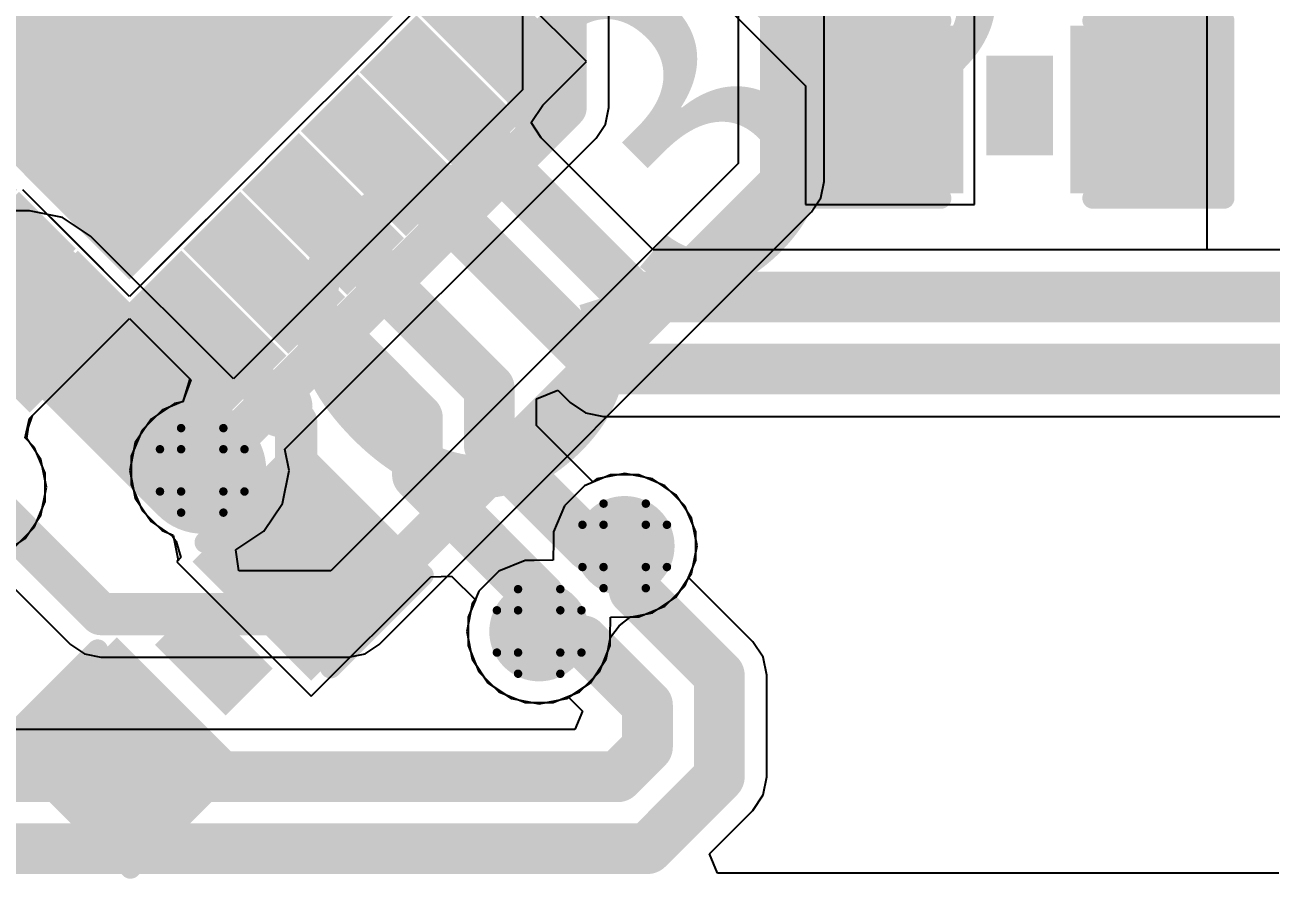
# Model space of a CAD drawing. Header units: inches. Extents: x -1 to 13, y -1.6 to 0.5.
# Drawn here: x 1.553 to 1.848, y -0.1186 to 0.0844 of the extents above; entities that cross this region are included whole.
import ezdxf

# ---------------------------------------------------------------- set-up
doc = ezdxf.new("R2010")
doc.units = ezdxf.units.IN
doc.header["$MEASUREMENT"] = 0
for name, color, linetype in [('Bottom Layer', 5, 'Continuous'), ('Drill Drawing', 1, 'Continuous'), ('Top Glue Points', 56, 'Continuous'), ('Top Layer', 1, 'Continuous'), ('Top Overlay', 2, 'Continuous'), ('Top Paste', 8, 'Continuous'), ('Top Solder', 216, 'Continuous'), ('Via Holes', 16, 'Continuous')]:
    doc.layers.add(name, color=color, linetype=linetype)
doc.styles.add('Arial', font='', dxfattribs={"height": 0.2})
doc.styles.get('Arial').set_extended_font_data('Arial')

# ---------------------------------------------------------------- blocks, each defined once
blk = doc.blocks.new('CAP_0603_53')
at = {"layer": 'Top Layer'}
for points in [[(-0.015, 0.0175), (-0.015, -0.0175), (-0.045, -0.0175), (-0.045, 0.0175)], [(0.045, 0.0175), (0.045, -0.0175), (0.015, -0.0175), (0.015, 0.0175)]]:
    blk.add_hatch(color=1, dxfattribs=at).paths.add_polyline_path(points)
at = {"layer": 'Top Paste'}
for points in [[(-0.015, 0.0175), (-0.015, -0.0175), (-0.045, -0.0175), (-0.045, 0.0175)], [(0.045, 0.0175), (0.045, -0.0175), (0.015, -0.0175), (0.015, 0.0175)]]:
    blk.add_hatch(color=8, dxfattribs=at).paths.add_polyline_path(points)
at = {"layer": 'Top Solder'}
for points in [[(-0.0126378, 0.0198622), (-0.0126378, -0.0198622), (-0.0473622, -0.0198622), (-0.0473622, 0.0198622)], [(0.0473622, 0.0198622), (0.0473622, -0.0198622), (0.0126378, -0.0198622), (0.0126378, 0.0198622)]]:
    blk.add_hatch(color=216, dxfattribs=at).paths.add_polyline_path(points)
at = {"layer": 'Top Overlay', "const_width": 0.005}
for points in [[(-0.049, 0.021), (-0.049, -0.021)], [(-0.049, 0.021), (-0.018, 0.021)], [(0.018, 0.021), (0.049, 0.021)], [(0.049, 0.021), (0.049, -0.021)], [(-0.049, -0.021), (-0.018, -0.021)], [(0.018, -0.021), (0.049, -0.021)]]:
    blk.add_lwpolyline(points, dxfattribs=at)
at = {"layer": 'Top Overlay', "const_width": 0.0025}
for points in [[(-0.05025, 0.021, 1), (-0.04775, 0.021, 1)], [(-0.05025, 0.021, 1), (-0.04775, 0.021, 1)], [(-0.01925, 0.021, 1), (-0.01675, 0.021, 1)], [(0.01675, 0.021, 1), (0.01925, 0.021, 1)], [(0.04775, 0.021, 1), (0.05025, 0.021, 1)], [(0.04775, 0.021, 1), (0.05025, 0.021, 1)], [(-0.05025, -0.021, 1), (-0.04775, -0.021, 1)], [(-0.05025, -0.021, 1), (-0.04775, -0.021, 1)], [(-0.01925, -0.021, 1), (-0.01675, -0.021, 1)], [(0.01675, -0.021, 1), (0.01925, -0.021, 1)], [(0.04775, -0.021, 1), (0.05025, -0.021, 1)], [(0.04775, -0.021, 1), (0.05025, -0.021, 1)]]:
    blk.add_lwpolyline(points, format="xyb", close=True, dxfattribs=at)
blk = doc.blocks.new('CAP_0603_55')
at = {"layer": 'Top Layer'}
for points in [[(-0.015, 0.0175), (-0.015, -0.0175), (-0.045, -0.0175), (-0.045, 0.0175)], [(0.045, 0.0175), (0.045, -0.0175), (0.015, -0.0175), (0.015, 0.0175)]]:
    blk.add_hatch(color=1, dxfattribs=at).paths.add_polyline_path(points)
at = {"layer": 'Top Paste'}
for points in [[(-0.015, 0.0175), (-0.015, -0.0175), (-0.045, -0.0175), (-0.045, 0.0175)], [(0.045, 0.0175), (0.045, -0.0175), (0.015, -0.0175), (0.015, 0.0175)]]:
    blk.add_hatch(color=8, dxfattribs=at).paths.add_polyline_path(points)
at = {"layer": 'Top Solder'}
for points in [[(-0.0126378, 0.0198622), (-0.0126378, -0.0198622), (-0.0473622, -0.0198622), (-0.0473622, 0.0198622)], [(0.0473622, 0.0198622), (0.0473622, -0.0198622), (0.0126378, -0.0198622), (0.0126378, 0.0198622)]]:
    blk.add_hatch(color=216, dxfattribs=at).paths.add_polyline_path(points)
at = {"layer": 'Top Overlay', "const_width": 0.005}
for points in [[(-0.049, 0.021), (-0.049, -0.021)], [(-0.018, 0.021), (-0.049, 0.021)], [(0.049, 0.021), (0.018, 0.021)], [(0.049, 0.021), (0.049, -0.021)], [(-0.018, -0.021), (-0.049, -0.021)], [(0.049, -0.021), (0.018, -0.021)]]:
    blk.add_lwpolyline(points, dxfattribs=at)
at = {"layer": 'Top Overlay', "const_width": 0.0025}
for points in [[(-0.05025, 0.021, 1), (-0.04775, 0.021, 1)], [(-0.05025, 0.021, 1), (-0.04775, 0.021, 1)], [(-0.01925, 0.021, 1), (-0.01675, 0.021, 1)], [(0.01675, 0.021, 1), (0.01925, 0.021, 1)], [(0.04775, 0.021, 1), (0.05025, 0.021, 1)], [(0.04775, 0.021, 1), (0.05025, 0.021, 1)], [(-0.05025, -0.021, 1), (-0.04775, -0.021, 1)], [(-0.05025, -0.021, 1), (-0.04775, -0.021, 1)], [(-0.01925, -0.021, 1), (-0.01675, -0.021, 1)], [(0.01675, -0.021, 1), (0.01925, -0.021, 1)], [(0.04775, -0.021, 1), (0.05025, -0.021, 1)], [(0.04775, -0.021, 1), (0.05025, -0.021, 1)]]:
    blk.add_lwpolyline(points, format="xyb", close=True, dxfattribs=at)
blk = doc.blocks.new('24_QFN__4X4__127')
at = {"layer": 'Top Layer'}
for points in [[(-0.0547244, 0.0610236), (-0.0547244, 0.088189), (-0.0437008, 0.088189), (-0.0437008, 0.0610236)], [(-0.0350394, 0.0610236), (-0.0350394, 0.088189), (-0.0240158, 0.088189), (-0.0240158, 0.0610236)], [(-0.0153543, 0.0610236), (-0.0153543, 0.088189), (-0.0043307, 0.088189), (-0.0043307, 0.0610236)], [(0.0043307, 0.0610236), (0.0043307, 0.088189), (0.0153543, 0.088189), (0.0153543, 0.0610236)], [(0.0240158, 0.0610236), (0.0240158, 0.088189), (0.0350394, 0.088189), (0.0350394, 0.0610236)], [(0.0437008, 0.0610236), (0.0437008, 0.088189), (0.0547244, 0.088189), (0.0547244, 0.0610236)], [(-0.088189, 0.0547245), (-0.0610236, 0.0547245), (-0.0610236, 0.0437009), (-0.088189, 0.0437009)], [(0.0610236, 0.0547244), (0.088189, 0.0547244), (0.088189, 0.0437008), (0.0610236, 0.0437008)], [(-0.0492126, -0.0492126), (-0.0492126, 0.0492126), (0.0492126, 0.0492126), (0.0492126, -0.0492126)], [(-0.088189, 0.0350395), (-0.0610236, 0.0350395), (-0.0610236, 0.0240159), (-0.088189, 0.0240159)], [(0.0610236, 0.0350394), (0.088189, 0.0350394), (0.088189, 0.0240158), (0.0610236, 0.0240158)], [(-0.088189, 0.0153544), (-0.0610236, 0.0153544), (-0.0610236, 0.0043308), (-0.088189, 0.0043308)], [(0.0610236, 0.0153543), (0.088189, 0.0153543), (0.088189, 0.0043307), (0.0610236, 0.0043307)], [(-0.088189, -0.0043306), (-0.0610236, -0.0043306), (-0.0610236, -0.0153542), (-0.088189, -0.0153542)], [(0.0610236, -0.0043307), (0.088189, -0.0043307), (0.088189, -0.0153543), (0.0610236, -0.0153543)], [(-0.088189, -0.0240157), (-0.0610236, -0.0240157), (-0.0610236, -0.0350393), (-0.088189, -0.0350393)], [(0.0610236, -0.0240158), (0.088189, -0.0240158), (0.088189, -0.0350394), (0.0610236, -0.0350394)], [(-0.088189, -0.0437008), (-0.0610236, -0.0437008), (-0.0610236, -0.0547244), (-0.088189, -0.0547244)], [(0.0610236, -0.0437008), (0.088189, -0.0437008), (0.088189, -0.0547244), (0.0610236, -0.0547244)], [(-0.0437008, -0.0610235), (-0.0437008, -0.0881889), (-0.0547244, -0.0881889), (-0.0547244, -0.0610235)], [(-0.0240158, -0.0610235), (-0.0240158, -0.0881889), (-0.0350394, -0.0881889), (-0.0350394, -0.0610235)], [(-0.0043306, -0.0610235), (-0.0043306, -0.0881889), (-0.0153542, -0.0881889), (-0.0153542, -0.0610235)], [(0.0153542, -0.0610235), (0.0153542, -0.0881889), (0.0043306, -0.0881889), (0.0043306, -0.0610235)], [(0.0350394, -0.0610235), (0.0350394, -0.0881889), (0.0240158, -0.0881889), (0.0240158, -0.0610235)], [(0.0547244, -0.0610235), (0.0547244, -0.0881889), (0.0437008, -0.0881889), (0.0437008, -0.0610235)]]:
    blk.add_hatch(color=1, dxfattribs=at).paths.add_polyline_path(points)
at = {"layer": 'Top Paste'}
for points in [[(-0.0547244, 0.0610236), (-0.0547244, 0.088189), (-0.0437008, 0.088189), (-0.0437008, 0.0610236)], [(-0.0350394, 0.0610236), (-0.0350394, 0.088189), (-0.0240158, 0.088189), (-0.0240158, 0.0610236)], [(-0.0153543, 0.0610236), (-0.0153543, 0.088189), (-0.0043307, 0.088189), (-0.0043307, 0.0610236)], [(0.0043307, 0.0610236), (0.0043307, 0.088189), (0.0153543, 0.088189), (0.0153543, 0.0610236)], [(0.0240158, 0.0610236), (0.0240158, 0.088189), (0.0350394, 0.088189), (0.0350394, 0.0610236)], [(0.0437008, 0.0610236), (0.0437008, 0.088189), (0.0547244, 0.088189), (0.0547244, 0.0610236)], [(-0.088189, 0.0547245), (-0.0610236, 0.0547245), (-0.0610236, 0.0437009), (-0.088189, 0.0437009)], [(0.0610236, 0.0547244), (0.088189, 0.0547244), (0.088189, 0.0437008), (0.0610236, 0.0437008)], [(-0.0492126, -0.0492126), (-0.0492126, 0.0492126), (0.0492126, 0.0492126), (0.0492126, -0.0492126)], [(-0.088189, 0.0350395), (-0.0610236, 0.0350395), (-0.0610236, 0.0240159), (-0.088189, 0.0240159)], [(0.0610236, 0.0350394), (0.088189, 0.0350394), (0.088189, 0.0240158), (0.0610236, 0.0240158)], [(-0.088189, 0.0153544), (-0.0610236, 0.0153544), (-0.0610236, 0.0043308), (-0.088189, 0.0043308)], [(0.0610236, 0.0153543), (0.088189, 0.0153543), (0.088189, 0.0043307), (0.0610236, 0.0043307)], [(-0.088189, -0.0043306), (-0.0610236, -0.0043306), (-0.0610236, -0.0153542), (-0.088189, -0.0153542)], [(0.0610236, -0.0043307), (0.088189, -0.0043307), (0.088189, -0.0153543), (0.0610236, -0.0153543)], [(-0.088189, -0.0240157), (-0.0610236, -0.0240157), (-0.0610236, -0.0350393), (-0.088189, -0.0350393)], [(0.0610236, -0.0240158), (0.088189, -0.0240158), (0.088189, -0.0350394), (0.0610236, -0.0350394)], [(-0.088189, -0.0437008), (-0.0610236, -0.0437008), (-0.0610236, -0.0547244), (-0.088189, -0.0547244)], [(0.0610236, -0.0437008), (0.088189, -0.0437008), (0.088189, -0.0547244), (0.0610236, -0.0547244)], [(-0.0437008, -0.0610235), (-0.0437008, -0.0881889), (-0.0547244, -0.0881889), (-0.0547244, -0.0610235)], [(-0.0240158, -0.0610235), (-0.0240158, -0.0881889), (-0.0350394, -0.0881889), (-0.0350394, -0.0610235)], [(-0.0043306, -0.0610235), (-0.0043306, -0.0881889), (-0.0153542, -0.0881889), (-0.0153542, -0.0610235)], [(0.0153542, -0.0610235), (0.0153542, -0.0881889), (0.0043306, -0.0881889), (0.0043306, -0.0610235)], [(0.0350394, -0.0610235), (0.0350394, -0.0881889), (0.0240158, -0.0881889), (0.0240158, -0.0610235)], [(0.0547244, -0.0610235), (0.0547244, -0.0881889), (0.0437008, -0.0881889), (0.0437008, -0.0610235)]]:
    blk.add_hatch(color=8, dxfattribs=at).paths.add_polyline_path(points)
at = {"layer": 'Top Solder'}
for points in [[(-0.0587244, 0.0570236), (-0.0587244, 0.092189), (-0.0397008, 0.092189), (-0.0397008, 0.0570236)], [(-0.0390394, 0.0570236), (-0.0390394, 0.092189), (-0.0200158, 0.092189), (-0.0200158, 0.0570236)], [(-0.0193543, 0.0570236), (-0.0193543, 0.092189), (-0.0003307, 0.092189), (-0.0003307, 0.0570236)], [(0.0003307, 0.0570236), (0.0003307, 0.092189), (0.0193543, 0.092189), (0.0193543, 0.0570236)], [(0.0200158, 0.0570236), (0.0200158, 0.092189), (0.0390394, 0.092189), (0.0390394, 0.0570236)], [(0.0397008, 0.0570236), (0.0397008, 0.092189), (0.0587244, 0.092189), (0.0587244, 0.0570236)], [(-0.092189, 0.0587245), (-0.0570236, 0.0587245), (-0.0570236, 0.0397009), (-0.092189, 0.0397009)], [(0.0570236, 0.0587244), (0.092189, 0.0587244), (0.092189, 0.0397008), (0.0570236, 0.0397008)], [(-0.0532126, -0.0532126), (-0.0532126, 0.0532126), (0.0532126, 0.0532126), (0.0532126, -0.0532126)], [(-0.092189, 0.0390395), (-0.0570236, 0.0390395), (-0.0570236, 0.0200159), (-0.092189, 0.0200159)], [(0.0570236, 0.0390394), (0.092189, 0.0390394), (0.092189, 0.0200158), (0.0570236, 0.0200158)], [(-0.092189, 0.0193544), (-0.0570236, 0.0193544), (-0.0570236, 0.0003308), (-0.092189, 0.0003308)], [(0.0570236, 0.0193543), (0.092189, 0.0193543), (0.092189, 0.0003307), (0.0570236, 0.0003307)], [(-0.092189, -0.0003306), (-0.0570236, -0.0003306), (-0.0570236, -0.0193542), (-0.092189, -0.0193542)], [(0.0570236, -0.0003307), (0.092189, -0.0003307), (0.092189, -0.0193543), (0.0570236, -0.0193543)], [(-0.092189, -0.0200157), (-0.0570236, -0.0200157), (-0.0570236, -0.0390393), (-0.092189, -0.0390393)], [(0.0570236, -0.0200158), (0.092189, -0.0200158), (0.092189, -0.0390394), (0.0570236, -0.0390394)], [(-0.092189, -0.0397008), (-0.0570236, -0.0397008), (-0.0570236, -0.0587244), (-0.092189, -0.0587244)], [(0.0570236, -0.0397008), (0.092189, -0.0397008), (0.092189, -0.0587244), (0.0570236, -0.0587244)], [(-0.0397008, -0.0570235), (-0.0397008, -0.0921889), (-0.0587244, -0.0921889), (-0.0587244, -0.0570235)], [(-0.0200158, -0.0570235), (-0.0200158, -0.0921889), (-0.0390394, -0.0921889), (-0.0390394, -0.0570235)], [(-0.0003306, -0.0570235), (-0.0003306, -0.0921889), (-0.0193542, -0.0921889), (-0.0193542, -0.0570235)], [(0.0193542, -0.0570235), (0.0193542, -0.0921889), (0.0003306, -0.0921889), (0.0003306, -0.0570235)], [(0.0390394, -0.0570235), (0.0390394, -0.0921889), (0.0200158, -0.0921889), (0.0200158, -0.0570235)], [(0.0587244, -0.0570235), (0.0587244, -0.0921889), (0.0397008, -0.0921889), (0.0397008, -0.0570235)]]:
    blk.add_hatch(color=216, dxfattribs=at).paths.add_polyline_path(points)
at = {"layer": 'Top Overlay', "const_width": 0.005}
for points in [[(-0.0798347, 0.081), (-0.0798347, 0.064)], [(-0.0618347, 0.081), (-0.0798347, 0.081)], [(0.0801653, 0.081), (0.0621654, 0.081)], [(0.0801653, 0.081), (0.0801653, 0.064)], [(-0.0798347, -0.0639999), (-0.0798347, -0.0809999)], [(0.0801653, -0.0639999), (0.0801653, -0.0809999)], [(-0.0618347, -0.0809999), (-0.0798347, -0.0809999)], [(0.0801653, -0.0809999), (0.0621653, -0.0809999)]]:
    blk.add_lwpolyline(points, dxfattribs=at)
at = {"layer": 'Top Overlay'}
for points, const_width in [([(-0.0810847, 0.081, 1), (-0.0785847, 0.081, 1)], 0.0025), ([(-0.0810847, 0.081, 1), (-0.0785847, 0.081, 1)], 0.0025), ([(-0.0630847, 0.081, 1), (-0.0605847, 0.081, 1)], 0.0025), ([(0.0609154, 0.081, 1), (0.0634154, 0.081, 1)], 0.0025), ([(0.0789153, 0.081, 1), (0.0814153, 0.081, 1)], 0.0025), ([(0.0789153, 0.081, 1), (0.0814153, 0.081, 1)], 0.0025), ([(-0.0810847, 0.064, 1), (-0.0785847, 0.064, 1)], 0.0025), ([(0.0789153, 0.064, 1), (0.0814153, 0.064, 1)], 0.0025), ([(-0.0977639, 0.049, 1), (-0.1022361, 0.049, 1)], 0.01), ([(-0.1047361, 0.049, 1), (-0.0997361, 0.049, 1)], 0.005), ([(-0.1002639, 0.049, 1), (-0.0952639, 0.049, 1)], 0.005), ([(-0.0810847, -0.0639999, 1), (-0.0785847, -0.0639999, 1)], 0.0025), ([(0.0789153, -0.0639999, 1), (0.0814153, -0.0639999, 1)], 0.0025), ([(-0.0810847, -0.0809999, 1), (-0.0785847, -0.0809999, 1)], 0.0025), ([(-0.0810847, -0.0809999, 1), (-0.0785847, -0.0809999, 1)], 0.0025), ([(-0.0630847, -0.0809999, 1), (-0.0605847, -0.0809999, 1)], 0.0025), ([(0.0609153, -0.0809999, 1), (0.0634153, -0.0809999, 1)], 0.0025), ([(0.0789153, -0.0809999, 1), (0.0814153, -0.0809999, 1)], 0.0025), ([(0.0789153, -0.0809999, 1), (0.0814153, -0.0809999, 1)], 0.0025)]:
    blk.add_lwpolyline(points, format="xyb", close=True, dxfattribs=dict(at, const_width=const_width))

msp = doc.modelspace()

# ---------------------------------------------------------------- hatches: boundary and pattern name
at = {"layer": 'Bottom Layer'}
h = msp.add_hatch(color=5, dxfattribs=at)
edge = h.paths.add_edge_path()
edge.add_arc((1.595, -0.021), 0.011811, 0, 360)
h = msp.add_hatch(color=5, dxfattribs=at)
edge = h.paths.add_edge_path()
edge.add_arc((1.6949851, -0.0388737), 0.011811, 0, 360)
h = msp.add_hatch(color=5, dxfattribs=at)
edge = h.paths.add_edge_path()
edge.add_arc((1.6747463, -0.0591125), 0.011811, 0, 360)
at = {"layer": 'Top Glue Points'}
for points in [[(1.7963412, 0.0771536), (1.7806012, 0.0771536), (1.7806012, 0.0535336), (1.7963412, 0.0535336)], [(1.6005413, -0.0789863), (1.6116712, -0.0678564), (1.5949693, -0.0511545), (1.5838394, -0.0622844)]]:
    msp.add_hatch(color=56, dxfattribs=at).paths.add_polyline_path(points)
at = {"layer": 'Top Layer'}
h = msp.add_hatch(color=1, dxfattribs=at)
edge = h.paths.add_edge_path()
edge.add_arc((1.595, -0.021), 0.011811, 0, 360)
h = msp.add_hatch(color=1, dxfattribs=at)
edge = h.paths.add_edge_path()
edge.add_arc((1.6949851, -0.0388737), 0.011811, 0, 360)
h = msp.add_hatch(color=1, dxfattribs=at)
edge = h.paths.add_edge_path()
edge.add_arc((1.6747463, -0.0591125), 0.011811, 0, 360)
at = {"layer": 'Via Holes'}
h = msp.add_hatch(color=7, dxfattribs=at)
edge = h.paths.add_edge_path()
edge.add_arc((1.595, -0.021), 0.0059055, 0, 360)
h = msp.add_hatch(color=7, dxfattribs=at)
edge = h.paths.add_edge_path()
edge.add_arc((1.6949851, -0.0388737), 0.0059055, 0, 360)
h = msp.add_hatch(color=7, dxfattribs=at)
edge = h.paths.add_edge_path()
edge.add_arc((1.6747463, -0.0591125), 0.0059055, 0, 360)

# ---------------------------------------------------------------- linework, layer by layer
at = {"layer": 'Bottom Layer'}
for p, q in [((1.6708041, 0.1474217), (1.6708041, 0.0690692)), ((1.6911959, 0.0648459), (1.6911959, 0.1474217)), ((1.7218041, 0.1394217), (1.7218041, 0.0515861)), ((1.7421959, 0.0473628), (1.7421959, 0.1394217)), ((1.6708041, 0.0690692), (1.6023637, 0.0006288)), ((1.6904198, 0.0609441), (1.6911959, 0.0648459)), ((1.6882096, 0.0576363), (1.6904198, 0.0609441)), ((1.614555, -0.0160183), (1.6882096, 0.0576363)), ((1.7218041, 0.0515861), (1.6254139, -0.0448041)), ((1.7414198, 0.043461), (1.7421959, 0.0473628)), ((1.7392096, 0.0401532), (1.7414198, 0.043461)), ((1.5541541, 0.0403918), (1.5464467, 0.0403918)), ((1.5619577, 0.0388396), (1.5541541, 0.0403918)), ((1.5685733, 0.0344192), (1.5619577, 0.0388396)), ((1.6368468, -0.0622096), (1.7392096, 0.0401532)), ((1.6023637, 0.0006288), (1.5685733, 0.0344192)), ((1.615546, -0.021), (1.614555, -0.0160183)), ((1.6139937, -0.0288037), (1.615546, -0.021)), ((1.6916412, -0.0220627), (1.6854625, -0.0246221)), ((1.698329, -0.0220627), (1.6916412, -0.0220627)), ((1.7045077, -0.0246221), (1.698329, -0.0220627)), ((1.6854625, -0.0246221), (1.6807335, -0.0293511)), ((1.7092367, -0.0293511), (1.7045077, -0.0246221)), ((1.6095733, -0.0354192), (1.6139937, -0.0288037)), ((1.6807335, -0.0293511), (1.6781741, -0.0355298)), ((1.7117961, -0.0355298), (1.7092367, -0.0293511)), ((1.6029579, -0.0398396), (1.6095733, -0.0354192)), ((1.6781741, -0.0376821), (1.6780916, -0.042219)), ((1.6781741, -0.0355298), (1.6781741, -0.0376821)), ((1.7117961, -0.0422176), (1.7117961, -0.0355298)), ((1.6036288, -0.0448041), (1.6029579, -0.0398396)), ((1.5433918, -0.041811), (1.5637904, -0.0622096)), ((1.6714024, -0.0423015), (1.6652237, -0.0448609)), ((1.6735547, -0.0423015), (1.6714024, -0.0423015)), ((1.6780916, -0.042219), (1.6735547, -0.0423015)), ((1.7100903, -0.0463357), (1.7117961, -0.0422176)), ((1.6254139, -0.0448041), (1.6036288, -0.0448041)), ((1.6652237, -0.0448609), (1.6604947, -0.0495899)), ((1.7253116, -0.0615571), (1.7100903, -0.0463357)), ((1.6604947, -0.0495899), (1.6579353, -0.0557686)), ((1.6579353, -0.0557686), (1.6579353, -0.0624564)), ((1.7253119, -0.0615573), (1.7253116, -0.0615571)), ((1.7277431, -0.0651959), (1.7253119, -0.0615573)), ((1.5637904, -0.0622096), (1.5670982, -0.0644198)), ((1.5670982, -0.0644198), (1.571, -0.0651959)), ((1.6296372, -0.0651959), (1.633539, -0.0644198)), ((1.633539, -0.0644198), (1.6368468, -0.0622096)), ((1.6579353, -0.0624564), (1.6604947, -0.0686351)), ((1.571, -0.0651959), (1.6296372, -0.0651959)), ((1.7285968, -0.0694879), (1.7277431, -0.0651959)), ((1.6604947, -0.0686351), (1.6652237, -0.0733641)), ((1.7285968, -0.0935121), (1.7285968, -0.0694879)), ((1.6652237, -0.0733641), (1.6714024, -0.0759235)), ((1.6714024, -0.0759235), (1.6780902, -0.0759235)), ((1.6780902, -0.0759235), (1.6815267, -0.0745)), ((1.6815267, -0.0745), (1.6849928, -0.077966)), ((1.6849928, -0.077966), (1.683204, -0.0822845)), ((1.683204, -0.0822845), (1.1824223, -0.0822845)), ((1.7277431, -0.0978041), (1.7285968, -0.0935121)), ((1.7253119, -0.1014427), (1.7277431, -0.0978041)), ((1.7150405, -0.1117141), (1.7253116, -0.1014429)), ((1.7253116, -0.1014429), (1.7253119, -0.1014427)), ((1.7169539, -0.1163335), (1.7150405, -0.1117141)), ((1.849771, -0.1163335), (1.7169539, -0.1163335))]:
    msp.add_line(p, q, dxfattribs=at)
for points, const_width in [([(1.681, 0.0648459), (1.681, 0.161)], 0.01), ([(1.732, 0.0473628), (1.732, 0.153)], 0.01), ([(1.5951541, -0.021), (1.681, 0.0648459)], 0.01), ([(1.6296372, -0.055), (1.732, 0.0473628)], 0.01), ([(1.5380001, 0.02), (1.5541541, 0.02)], 0.03), ([(1.5541541, 0.02), (1.5951541, -0.021)], 0.03), ([(1.541, -0.025), (1.571, -0.055)], 0.01), ([(1.6949851, -0.0388737), (1.6972088, -0.0410974)], 0.012), ([(1.6972088, -0.0493154), (1.6972088, -0.0410974)], 0.012), ([(1.6972088, -0.0493154), (1.7173813, -0.0694879)], 0.012), ([(1.571, -0.055), (1.6296372, -0.055)], 0.01), ([(1.6747463, -0.0591125), (1.67697, -0.0613362)], 0.012), ([(1.67697, -0.0613362), (1.685188, -0.0613362)], 0.012), ([(1.685188, -0.0613362), (1.7003813, -0.0765295)], 0.012), ([(1.7173813, -0.0935121), (1.7173813, -0.0694879)], 0.012), ([(1.7003813, -0.0864705), (1.7003813, -0.0765295)], 0.012), ([(1.6933518, -0.0935), (1.7003813, -0.0864705)], 0.012), ([(1.1824218, -0.0935), (1.6933518, -0.0935)], 0.012), ([(1.7003934, -0.1105), (1.7173813, -0.0935121)], 0.012), ([(1.1894634, -0.1105), (1.7003934, -0.1105)], 0.012)]:
    msp.add_lwpolyline(points, dxfattribs=dict(at, const_width=const_width))
for points, const_width in [([(1.6785, 0.0648459, 1), (1.6835, 0.0648459, 1)], 0.005), ([(1.6785, 0.0648459, 1), (1.6835, 0.0648459, 1)], 0.005), ([(1.7295, 0.0473628, 1), (1.7345, 0.0473628, 1)], 0.005), ([(1.7295, 0.0473628, 1), (1.7345, 0.0473628, 1)], 0.005), ([(1.5466541, 0.02, 1), (1.5616541, 0.02, 1)], 0.015), ([(1.5466541, 0.02, 1), (1.5616541, 0.02, 1)], 0.015), ([(1.5876541, -0.021, 1), (1.6026541, -0.021, 1)], 0.015), ([(1.5926541, -0.021, 1), (1.5976541, -0.021, 1)], 0.005), ([(1.6919851, -0.0388737, 1), (1.6979851, -0.0388737, 1)], 0.006), ([(1.6942088, -0.0410974, 1), (1.7002088, -0.0410974, 1)], 0.006), ([(1.6942088, -0.0410974, 1), (1.7002088, -0.0410974, 1)], 0.006), ([(1.6942088, -0.0493154, 1), (1.7002088, -0.0493154, 1)], 0.006), ([(1.6942088, -0.0493154, 1), (1.7002088, -0.0493154, 1)], 0.006), ([(1.5685, -0.055, 1), (1.5735, -0.055, 1)], 0.005), ([(1.5685, -0.055, 1), (1.5735, -0.055, 1)], 0.005), ([(1.6271372, -0.055, 1), (1.6321372, -0.055, 1)], 0.005), ([(1.6271372, -0.055, 1), (1.6321372, -0.055, 1)], 0.005), ([(1.6717463, -0.0591125, 1), (1.6777463, -0.0591125, 1)], 0.006), ([(1.67397, -0.0613362, 1), (1.67997, -0.0613362, 1)], 0.006), ([(1.67397, -0.0613362, 1), (1.67997, -0.0613362, 1)], 0.006), ([(1.682188, -0.0613362, 1), (1.688188, -0.0613362, 1)], 0.006), ([(1.682188, -0.0613362, 1), (1.688188, -0.0613362, 1)], 0.006), ([(1.7143813, -0.0694879, 1), (1.7203813, -0.0694879, 1)], 0.006), ([(1.7143813, -0.0694879, 1), (1.7203813, -0.0694879, 1)], 0.006), ([(1.6973813, -0.0765295, 1), (1.7033813, -0.0765295, 1)], 0.006), ([(1.6973813, -0.0765295, 1), (1.7033813, -0.0765295, 1)], 0.006), ([(1.6973813, -0.0864705, 1), (1.7033813, -0.0864705, 1)], 0.006), ([(1.6973813, -0.0864705, 1), (1.7033813, -0.0864705, 1)], 0.006), ([(1.6903518, -0.0935, 1), (1.6963518, -0.0935, 1)], 0.006), ([(1.6903518, -0.0935, 1), (1.6963518, -0.0935, 1)], 0.006), ([(1.7143813, -0.0935121, 1), (1.7203813, -0.0935121, 1)], 0.006), ([(1.7143813, -0.0935121, 1), (1.7203813, -0.0935121, 1)], 0.006), ([(1.6973934, -0.1105, 1), (1.7033934, -0.1105, 1)], 0.006), ([(1.6973934, -0.1105, 1), (1.7033934, -0.1105, 1)], 0.006)]:
    msp.add_lwpolyline(points, format="xyb", close=True, dxfattribs=dict(at, const_width=const_width))
at = {"layer": 'Drill Drawing', "const_width": 0.002}
for points in [[(1.59, -0.016), (1.59, -0.011)], [(1.59, -0.011), (1.6, -0.011)], [(1.6, -0.016), (1.6, -0.011)], [(1.585, -0.026), (1.585, -0.016)], [(1.585, -0.016), (1.59, -0.016)], [(1.6, -0.016), (1.605, -0.016)], [(1.605, -0.026), (1.605, -0.016)], [(1.585, -0.026), (1.59, -0.026)], [(1.59, -0.031), (1.59, -0.026)], [(1.6, -0.026), (1.605, -0.026)], [(1.6, -0.031), (1.6, -0.026)], [(1.6899851, -0.0338737), (1.6899851, -0.0288737)], [(1.6899851, -0.0288737), (1.6999851, -0.0288737)], [(1.6999851, -0.0338737), (1.6999851, -0.0288737)], [(1.59, -0.031), (1.6, -0.031)], [(1.6849851, -0.0438737), (1.6849851, -0.0338737)], [(1.6849851, -0.0338737), (1.6899851, -0.0338737)], [(1.6999851, -0.0338737), (1.7049851, -0.0338737)], [(1.7049851, -0.0438737), (1.7049851, -0.0338737)], [(1.6849851, -0.0438737), (1.6899851, -0.0438737)], [(1.6899851, -0.0488737), (1.6899851, -0.0438737)], [(1.6999851, -0.0438737), (1.7049851, -0.0438737)], [(1.6999851, -0.0488737), (1.6999851, -0.0438737)], [(1.6697463, -0.0541125), (1.6697463, -0.0491125)], [(1.6697463, -0.0491125), (1.6797463, -0.0491125)], [(1.6797463, -0.0541125), (1.6797463, -0.0491125)], [(1.6899851, -0.0488737), (1.6999851, -0.0488737)], [(1.6647463, -0.0641125), (1.6647463, -0.0541125)], [(1.6647463, -0.0541125), (1.6697463, -0.0541125)], [(1.6797463, -0.0541125), (1.6847463, -0.0541125)], [(1.6847463, -0.0641125), (1.6847463, -0.0541125)], [(1.6647463, -0.0641125), (1.6697463, -0.0641125)], [(1.6697463, -0.0691125), (1.6697463, -0.0641125)], [(1.6797463, -0.0641125), (1.6847463, -0.0641125)], [(1.6797463, -0.0691125), (1.6797463, -0.0641125)], [(1.6697463, -0.0691125), (1.6797463, -0.0691125)]]:
    msp.add_lwpolyline(points, dxfattribs=at)
at = {"layer": 'Drill Drawing', "const_width": 0.001}
for points in [[(1.5895, -0.011, 1), (1.5905, -0.011, 1)], [(1.5895, -0.011, 1), (1.5905, -0.011, 1)], [(1.5995, -0.011, 1), (1.6005, -0.011, 1)], [(1.5995, -0.011, 1), (1.6005, -0.011, 1)], [(1.5845, -0.016, 1), (1.5855, -0.016, 1)], [(1.5845, -0.016, 1), (1.5855, -0.016, 1)], [(1.5895, -0.016, 1), (1.5905, -0.016, 1)], [(1.5895, -0.016, 1), (1.5905, -0.016, 1)], [(1.5995, -0.016, 1), (1.6005, -0.016, 1)], [(1.5995, -0.016, 1), (1.6005, -0.016, 1)], [(1.6045, -0.016, 1), (1.6055, -0.016, 1)], [(1.6045, -0.016, 1), (1.6055, -0.016, 1)], [(1.5845, -0.026, 1), (1.5855, -0.026, 1)], [(1.5845, -0.026, 1), (1.5855, -0.026, 1)], [(1.5895, -0.026, 1), (1.5905, -0.026, 1)], [(1.5895, -0.026, 1), (1.5905, -0.026, 1)], [(1.5995, -0.026, 1), (1.6005, -0.026, 1)], [(1.5995, -0.026, 1), (1.6005, -0.026, 1)], [(1.6045, -0.026, 1), (1.6055, -0.026, 1)], [(1.6045, -0.026, 1), (1.6055, -0.026, 1)], [(1.6894851, -0.0288737, 1), (1.6904851, -0.0288737, 1)], [(1.6894851, -0.0288737, 1), (1.6904851, -0.0288737, 1)], [(1.6994851, -0.0288737, 1), (1.7004851, -0.0288737, 1)], [(1.6994851, -0.0288737, 1), (1.7004851, -0.0288737, 1)], [(1.5895, -0.031, 1), (1.5905, -0.031, 1)], [(1.5895, -0.031, 1), (1.5905, -0.031, 1)], [(1.5995, -0.031, 1), (1.6005, -0.031, 1)], [(1.5995, -0.031, 1), (1.6005, -0.031, 1)], [(1.6844851, -0.0338737, 1), (1.6854851, -0.0338737, 1)], [(1.6844851, -0.0338737, 1), (1.6854851, -0.0338737, 1)], [(1.6894851, -0.0338737, 1), (1.6904851, -0.0338737, 1)], [(1.6894851, -0.0338737, 1), (1.6904851, -0.0338737, 1)], [(1.6994851, -0.0338737, 1), (1.7004851, -0.0338737, 1)], [(1.6994851, -0.0338737, 1), (1.7004851, -0.0338737, 1)], [(1.7044851, -0.0338737, 1), (1.7054851, -0.0338737, 1)], [(1.7044851, -0.0338737, 1), (1.7054851, -0.0338737, 1)], [(1.6844851, -0.0438737, 1), (1.6854851, -0.0438737, 1)], [(1.6844851, -0.0438737, 1), (1.6854851, -0.0438737, 1)], [(1.6894851, -0.0438737, 1), (1.6904851, -0.0438737, 1)], [(1.6894851, -0.0438737, 1), (1.6904851, -0.0438737, 1)], [(1.6994851, -0.0438737, 1), (1.7004851, -0.0438737, 1)], [(1.6994851, -0.0438737, 1), (1.7004851, -0.0438737, 1)], [(1.7044851, -0.0438737, 1), (1.7054851, -0.0438737, 1)], [(1.7044851, -0.0438737, 1), (1.7054851, -0.0438737, 1)], [(1.6692463, -0.0491125, 1), (1.6702463, -0.0491125, 1)], [(1.6692463, -0.0491125, 1), (1.6702463, -0.0491125, 1)], [(1.6792463, -0.0491125, 1), (1.6802463, -0.0491125, 1)], [(1.6792463, -0.0491125, 1), (1.6802463, -0.0491125, 1)], [(1.6894851, -0.0488737, 1), (1.6904851, -0.0488737, 1)], [(1.6894851, -0.0488737, 1), (1.6904851, -0.0488737, 1)], [(1.6994851, -0.0488737, 1), (1.7004851, -0.0488737, 1)], [(1.6994851, -0.0488737, 1), (1.7004851, -0.0488737, 1)], [(1.6642463, -0.0541125, 1), (1.6652463, -0.0541125, 1)], [(1.6642463, -0.0541125, 1), (1.6652463, -0.0541125, 1)], [(1.6692463, -0.0541125, 1), (1.6702463, -0.0541125, 1)], [(1.6692463, -0.0541125, 1), (1.6702463, -0.0541125, 1)], [(1.6792463, -0.0541125, 1), (1.6802463, -0.0541125, 1)], [(1.6792463, -0.0541125, 1), (1.6802463, -0.0541125, 1)], [(1.6842463, -0.0541125, 1), (1.6852463, -0.0541125, 1)], [(1.6842463, -0.0541125, 1), (1.6852463, -0.0541125, 1)], [(1.6642463, -0.0641125, 1), (1.6652463, -0.0641125, 1)], [(1.6642463, -0.0641125, 1), (1.6652463, -0.0641125, 1)], [(1.6692463, -0.0641125, 1), (1.6702463, -0.0641125, 1)], [(1.6692463, -0.0641125, 1), (1.6702463, -0.0641125, 1)], [(1.6792463, -0.0641125, 1), (1.6802463, -0.0641125, 1)], [(1.6792463, -0.0641125, 1), (1.6802463, -0.0641125, 1)], [(1.6842463, -0.0641125, 1), (1.6852463, -0.0641125, 1)], [(1.6842463, -0.0641125, 1), (1.6852463, -0.0641125, 1)], [(1.6692463, -0.0691125, 1), (1.6702463, -0.0691125, 1)], [(1.6692463, -0.0691125, 1), (1.6702463, -0.0691125, 1)], [(1.6792463, -0.0691125, 1), (1.6802463, -0.0691125, 1)], [(1.6792463, -0.0691125, 1), (1.6802463, -0.0691125, 1)]]:
    msp.add_lwpolyline(points, format="xyb", close=True, dxfattribs=at)
at = {"layer": 'Top Layer'}
for p, q in [((1.7029794, 0.1047914), (1.7378, 0.0699708)), ((1.7029794, 0.1047914), (1.7378, 0.0699708)), ((1.8328, 0.1028211), (1.8328, 0.0312155)), ((1.6859261, 0.0757269), (1.662263, 0.09939)), ((1.6859261, 0.0757269), (1.662263, 0.09939)), ((1.6457267, 0.0880874), (1.6308608, 0.0732215)), ((1.6457267, 0.0880874), (1.6308608, 0.0732215)), ((1.7778, 0.04189), (1.7778, 0.08689)), ((1.7778, 0.04189), (1.7778, 0.08689)), ((1.6756211, 0.0654219), (1.6859261, 0.0757269)), ((1.6756211, 0.0654219), (1.6859261, 0.0757269)), ((1.6308608, 0.0732215), (1.6169413, 0.059302)), ((1.6308608, 0.0732215), (1.6169414, 0.059302)), ((1.7378, 0.0699708), (1.7378, 0.04189)), ((1.7378, 0.0699708), (1.7378, 0.04189)), ((1.6728207, 0.0612981), (1.6756211, 0.0654219)), ((1.6728207, 0.0612981), (1.6756211, 0.0654219)), ((1.6169414, 0.059302), (1.603022, 0.0453826)), ((1.6169414, 0.059302), (1.603022, 0.0453826)), ((1.6169413, 0.059302), (1.6169414, 0.059302)), ((1.6752519, 0.0576596), (1.6728207, 0.0612981)), ((1.6752519, 0.0576596), (1.6728207, 0.0612981)), ((1.6752521, 0.0576586), (1.6752519, 0.0576596)), ((1.6752521, 0.0576586), (1.6752519, 0.0576596)), ((1.7016951, 0.0312155), (1.6752521, 0.0576586)), ((1.7016951, 0.0312155), (1.6752521, 0.0576586)), ((1.5778, 0.0201606), (1.552578, 0.0453827)), ((1.5655509, 0.0324097), (1.552578, 0.0453826)), ((1.603022, 0.0453826), (1.5778, 0.0201606)), ((1.603022, 0.0453826), (1.5891025, 0.0314631)), ((1.7378, 0.04189), (1.7778, 0.04189)), ((1.7378, 0.04189), (1.7778, 0.04189)), ((1.5778, 0.0201606), (1.5655509, 0.0324097)), ((1.5891025, 0.0314631), (1.5778, 0.0201606)), ((1.8568428, 0.0312155), (1.7016951, 0.0312155)), ((1.8328, 0.0312155), (1.7016951, 0.0312155)), ((1.554137, -0.008736), (1.5777999, 0.0149269)), ((1.5548503, -0.0080227), (1.5777999, 0.0149269)), ((1.5777999, 0.0149269), (1.5922964, 0.0004304)), ((1.5777999, 0.0149269), (1.5920711, 0.0006557)), ((1.5922964, 0.0004304), (1.5903752, -0.0047196)), ((1.5920711, 0.0006557), (1.5904253, -0.0047696)), ((1.674148, -0.0040723), (1.679148, -0.0020013)), ((1.674148, -0.0040723), (1.679148, -0.0020013)), ((1.679148, -0.0020013), (1.6820771, -0.0049303)), ((1.679148, -0.0020013), (1.6820771, -0.0049303)), ((1.5884407, -0.0051644), (1.58288, -0.00888)), ((1.5903752, -0.0047196), (1.5854774, -0.0067484)), ((1.5904253, -0.0047696), (1.5884407, -0.0051644)), ((1.674148, -0.0103934), (1.674148, -0.0040723)), ((1.674148, -0.0103934), (1.674148, -0.0040723)), ((1.6820771, -0.0049303), (1.6820773, -0.0049306)), ((1.6820771, -0.0049303), (1.6820773, -0.0049306)), ((1.6820773, -0.0049306), (1.6857159, -0.0073618)), ((1.6820773, -0.0049306), (1.6857159, -0.0073618)), ((1.5530673, -0.0132931), (1.554137, -0.008736)), ((1.5538743, -0.0107628), (1.5548503, -0.0080227)), ((1.5854774, -0.0067484), (1.5807484, -0.0114774)), ((1.6857159, -0.0073618), (1.6900079, -0.0082156)), ((1.6857159, -0.0073618), (1.6900079, -0.0082156)), ((1.6900079, -0.0082156), (1.6900084, -0.0082155)), ((1.6900079, -0.0082156), (1.6900084, -0.0082155)), ((1.6900084, -0.0082155), (1.8568428, -0.0082155)), ((1.6900084, -0.0082155), (1.8567349, -0.0082155)), ((1.5535218, -0.0134814), (1.5538743, -0.0107628)), ((1.5807484, -0.0114774), (1.578189, -0.0176561)), ((1.58288, -0.00888), (1.5791644, -0.0144407)), ((1.6875231, -0.0237685), (1.674148, -0.0103934)), ((1.6874468, -0.0236923), (1.674148, -0.0103934)), ((1.5552516, -0.0154774), (1.5530673, -0.0132931)), ((1.5568356, -0.0184407), (1.5535218, -0.0134814)), ((1.5791644, -0.0144407), (1.5778597, -0.021)), ((1.557811, -0.0216561), (1.5552516, -0.0154774)), ((1.578189, -0.0176561), (1.578189, -0.0243439)), ((1.5581403, -0.025), (1.5568356, -0.0184407)), ((1.557811, -0.0283439), (1.557811, -0.0216561)), ((1.5778597, -0.021), (1.5791644, -0.0275593)), ((1.6884258, -0.0230381), (1.6874468, -0.0236923)), ((1.6916412, -0.0220627), (1.6875231, -0.0237685)), ((1.6949851, -0.0217334), (1.6884258, -0.0230381)), ((1.698329, -0.0220627), (1.6916412, -0.0220627)), ((1.7015444, -0.0230381), (1.6949851, -0.0217334)), ((1.7045077, -0.0246221), (1.698329, -0.0220627)), ((1.7071051, -0.0267537), (1.7015444, -0.0230381)), ((1.5568356, -0.0315593), (1.5581403, -0.025)), ((1.578189, -0.0243439), (1.5807484, -0.0305226)), ((1.7092367, -0.0293511), (1.7045077, -0.0246221)), ((1.5552516, -0.0345226), (1.557811, -0.0283439)), ((1.5791644, -0.0275593), (1.58288, -0.03312)), ((1.7108207, -0.0323144), (1.7071051, -0.0267537)), ((1.7117961, -0.0355298), (1.7092367, -0.0293511)), ((1.55312, -0.03712), (1.5568356, -0.0315593)), ((1.5807484, -0.0305226), (1.5854774, -0.0352516)), ((1.7121254, -0.0388737), (1.7108207, -0.0323144)), ((1.5505226, -0.0392516), (1.5552516, -0.0345226)), ((1.58288, -0.03312), (1.5879868, -0.0365323)), ((1.5854774, -0.0352516), (1.5881573, -0.0363617)), ((1.5475593, -0.0408356), (1.55312, -0.03712)), ((1.5879868, -0.0365323), (1.5887996, -0.0378181)), ((1.5881573, -0.0363617), (1.5893305, -0.0422597)), ((1.5887996, -0.0378181), (1.589957, -0.0416332)), ((1.7117961, -0.0422176), (1.7117961, -0.0355298)), ((1.7108207, -0.045433), (1.7121254, -0.0388737)), ((1.589957, -0.0416332), (1.5889612, -0.042629)), ((1.5893305, -0.0422597), (1.5889612, -0.042629)), ((1.5889612, -0.042629), (1.620781, -0.0744488)), ((1.5889612, -0.042629), (1.620781, -0.0744488)), ((1.7092367, -0.0483963), (1.7117961, -0.0422176)), ((1.620781, -0.0744488), (1.6490652, -0.0461647)), ((1.620781, -0.0744488), (1.6490652, -0.0461647)), ((1.6490652, -0.0461647), (1.6540016, -0.0460109)), ((1.6490652, -0.0461647), (1.6540016, -0.0460109)), ((1.6540016, -0.0460109), (1.6596411, -0.0516505)), ((1.6540016, -0.0460109), (1.6595649, -0.0515742)), ((1.7071051, -0.0509937), (1.7108207, -0.045433)), ((1.7045077, -0.0531253), (1.7092367, -0.0483963)), ((1.6589107, -0.0525532), (1.657606, -0.0591125)), ((1.6596411, -0.0516505), (1.6579353, -0.0557686)), ((1.6595649, -0.0515742), (1.6589107, -0.0525532)), ((1.7015444, -0.0547093), (1.7071051, -0.0509937)), ((1.6579353, -0.0557686), (1.6579353, -0.0624564)), ((1.6915573, -0.0603041), (1.6916398, -0.0557672)), ((1.6916398, -0.0557672), (1.6961767, -0.0556847)), ((1.6936478, -0.0577752), (1.6963156, -0.0557493)), ((1.6961767, -0.0556847), (1.698329, -0.0556847)), ((1.6963156, -0.0557493), (1.7015444, -0.0547093)), ((1.698329, -0.0556847), (1.7045077, -0.0531253)), ((1.6916219, -0.060443), (1.6936478, -0.0577752)), ((1.657606, -0.0591125), (1.6589107, -0.0656718)), ((1.6905819, -0.0656718), (1.6916219, -0.060443)), ((1.6915573, -0.0624564), (1.6915573, -0.0603041)), ((1.6579353, -0.0624564), (1.6604947, -0.0686351)), ((1.6889979, -0.0686351), (1.6915573, -0.0624564)), ((1.6589107, -0.0656718), (1.6626263, -0.0712325)), ((1.6868663, -0.0712325), (1.6905819, -0.0656718)), ((1.6604947, -0.0686351), (1.6652237, -0.0733641)), ((1.6842689, -0.0733641), (1.6889979, -0.0686351)), ((1.6626263, -0.0712325), (1.668187, -0.0749481)), ((1.6652237, -0.0733641), (1.6714024, -0.0759235)), ((1.6780902, -0.0759235), (1.6842689, -0.0733641)), ((1.6813056, -0.0749481), (1.6868663, -0.0712325)), ((1.668187, -0.0749481), (1.6747463, -0.0762528)), ((1.6714024, -0.0759235), (1.6780902, -0.0759235)), ((1.6747463, -0.0762528), (1.6813056, -0.0749481))]:
    msp.add_line(p, q, dxfattribs=at)
for points, const_width in [([(1.710189, 0.112001), (1.7453, 0.07689)], 0.01), ([(1.7453, 0.07689), (1.7478, 0.07689)], 0.01), ([(1.7478, 0.07689), (1.7578, 0.06689)], 0.01), ([(1.6514337, 0.066824), (1.6514337, 0.0675145)], 0.012), ([(1.6514337, 0.066824), (1.6648901, 0.0533676)], 0.012), ([(1.7578, 0.06439), (1.7578, 0.06689)], 0.01), ([(1.6375142, 0.053595), (1.6382047, 0.053595)], 0.012), ([(1.6382047, 0.053595), (1.6516611, 0.0401386)], 0.012), ([(1.6648901, 0.0521594), (1.6648901, 0.0533676)], 0.012), ([(1.6648901, 0.0521594), (1.6970495, 0.02)], 0.012), ([(1.6235949, 0.0389851), (1.6235949, 0.0396756)], 0.012), ([(1.6235949, 0.0389851), (1.6370513, 0.0255287)], 0.012), ([(1.6516611, 0.0401386), (1.6528693, 0.0401386)], 0.012), ([(1.6528693, 0.0401386), (1.6900079, 0.003)], 0.012), ([(1.6096754, 0.0257561), (1.6103659, 0.0257561)], 0.012), ([(1.6103659, 0.0257561), (1.6238223, 0.0122997)], 0.012), ([(1.6370513, 0.0243205), (1.6370513, 0.0255287)], 0.012), ([(1.6370513, 0.0243205), (1.6629325, -0.0015607)], 0.012), ([(1.6970495, 0.02), (1.8669892, 0.02)], 0.012), ([(1.6238223, 0.0122997), (1.6250305, 0.0122997)], 0.012), ([(1.6250305, 0.0122997), (1.6459325, -0.0086023)], 0.012), ([(1.5413237, -0.0066834), (1.5598439, 0.0118368)], 0.01), ([(1.595756, 0.0118367), (1.6172454, -0.0096527)], 0.01), ([(1.6900079, 0.003), (1.8669892, 0.003)], 0.012), ([(1.6629325, -0.0150391), (1.6629325, -0.0015607)], 0.012), ([(1.6459325, -0.0220807), (1.6459325, -0.0086023)], 0.012), ([(1.6172454, -0.042629), (1.6172454, -0.0096527)], 0.01), ([(1.6629325, -0.0150391), (1.6867671, -0.0388737)], 0.012), ([(1.595, -0.021), (1.5953082, -0.021)], 0.01), ([(1.5953082, -0.021), (1.618705, -0.0443968)], 0.01), ([(1.6459325, -0.0220807), (1.6747463, -0.0508945)], 0.012), ([(1.6867671, -0.0388737), (1.6949851, -0.0388737)], 0.012), ([(1.6172454, -0.042629), (1.6172455, -0.0426291)], 0.01), ([(1.618705, -0.0443968), (1.6190132, -0.0443968)], 0.01), ([(1.6747463, -0.0591125), (1.6747463, -0.0508945)], 0.012)]:
    msp.add_lwpolyline(points, dxfattribs=dict(at, const_width=const_width))
for points, const_width in [([(1.7428, 0.07689, 1), (1.7478, 0.07689, 1)], 0.005), ([(1.7428, 0.07689, 1), (1.7478, 0.07689, 1)], 0.005), ([(1.7453, 0.07689, 1), (1.7503, 0.07689, 1)], 0.005), ([(1.7453, 0.07689, 1), (1.7503, 0.07689, 1)], 0.005), ([(1.6484337, 0.0675145, 1), (1.6544337, 0.0675145, 1)], 0.006), ([(1.6484337, 0.066824, 1), (1.6544337, 0.066824, 1)], 0.006), ([(1.6484337, 0.066824, 1), (1.6544337, 0.066824, 1)], 0.006), ([(1.7553, 0.06689, 1), (1.7603, 0.06689, 1)], 0.005), ([(1.7553, 0.06689, 1), (1.7603, 0.06689, 1)], 0.005), ([(1.7553, 0.06439, 1), (1.7603, 0.06439, 1)], 0.005), ([(1.6345142, 0.053595, 1), (1.6405142, 0.053595, 1)], 0.006), ([(1.6352047, 0.053595, 1), (1.6412047, 0.053595, 1)], 0.006), ([(1.6352047, 0.053595, 1), (1.6412047, 0.053595, 1)], 0.006), ([(1.6618901, 0.0533676, 1), (1.6678901, 0.0533676, 1)], 0.006), ([(1.6618901, 0.0533676, 1), (1.6678901, 0.0533676, 1)], 0.006), ([(1.6618901, 0.0521594, 1), (1.6678901, 0.0521594, 1)], 0.006), ([(1.6618901, 0.0521594, 1), (1.6678901, 0.0521594, 1)], 0.006), ([(1.6205949, 0.0396756, 1), (1.6265949, 0.0396756, 1)], 0.006), ([(1.6205949, 0.0389851, 1), (1.6265949, 0.0389851, 1)], 0.006), ([(1.6205949, 0.0389851, 1), (1.6265949, 0.0389851, 1)], 0.006), ([(1.6486611, 0.0401386, 1), (1.6546611, 0.0401386, 1)], 0.006), ([(1.6486611, 0.0401386, 1), (1.6546611, 0.0401386, 1)], 0.006), ([(1.6498693, 0.0401386, 1), (1.6558693, 0.0401386, 1)], 0.006), ([(1.6498693, 0.0401386, 1), (1.6558693, 0.0401386, 1)], 0.006), ([(1.6066754, 0.0257561, 1), (1.6126754, 0.0257561, 1)], 0.006), ([(1.6073659, 0.0257561, 1), (1.6133659, 0.0257561, 1)], 0.006), ([(1.6073659, 0.0257561, 1), (1.6133659, 0.0257561, 1)], 0.006), ([(1.6340513, 0.0255287, 1), (1.6400513, 0.0255287, 1)], 0.006), ([(1.6340513, 0.0255287, 1), (1.6400513, 0.0255287, 1)], 0.006), ([(1.6340513, 0.0243205, 1), (1.6400513, 0.0243205, 1)], 0.006), ([(1.6340513, 0.0243205, 1), (1.6400513, 0.0243205, 1)], 0.006), ([(1.6940495, 0.02, 1), (1.7000495, 0.02, 1)], 0.006), ([(1.6940495, 0.02, 1), (1.7000495, 0.02, 1)], 0.006), ([(1.6208223, 0.0122997, 1), (1.6268223, 0.0122997, 1)], 0.006), ([(1.6208223, 0.0122997, 1), (1.6268223, 0.0122997, 1)], 0.006), ([(1.6220305, 0.0122997, 1), (1.6280305, 0.0122997, 1)], 0.006), ([(1.6220305, 0.0122997, 1), (1.6280305, 0.0122997, 1)], 0.006), ([(1.5573439, 0.0118368, 1), (1.5623439, 0.0118368, 1)], 0.005), ([(1.593256, 0.0118367, 1), (1.598256, 0.0118367, 1)], 0.005), ([(1.6870079, 0.003, 1), (1.6930079, 0.003, 1)], 0.006), ([(1.6870079, 0.003, 1), (1.6930079, 0.003, 1)], 0.006), ([(1.6599325, -0.0015607, 1), (1.6659325, -0.0015607, 1)], 0.006), ([(1.6599325, -0.0015607, 1), (1.6659325, -0.0015607, 1)], 0.006), ([(1.6429325, -0.0086023, 1), (1.6489325, -0.0086023, 1)], 0.006), ([(1.6429325, -0.0086023, 1), (1.6489325, -0.0086023, 1)], 0.006), ([(1.6147454, -0.0096527, 1), (1.6197454, -0.0096527, 1)], 0.005), ([(1.6147454, -0.0096527, 1), (1.6197454, -0.0096527, 1)], 0.005), ([(1.6599325, -0.0150391, 1), (1.6659325, -0.0150391, 1)], 0.006), ([(1.6599325, -0.0150391, 1), (1.6659325, -0.0150391, 1)], 0.006), ([(1.5925, -0.021, 1), (1.5975, -0.021, 1)], 0.005), ([(1.5928082, -0.021, 1), (1.5978082, -0.021, 1)], 0.005), ([(1.5928082, -0.021, 1), (1.5978082, -0.021, 1)], 0.005), ([(1.6429325, -0.0220807, 1), (1.6489325, -0.0220807, 1)], 0.006), ([(1.6429325, -0.0220807, 1), (1.6489325, -0.0220807, 1)], 0.006), ([(1.6837671, -0.0388737, 1), (1.6897671, -0.0388737, 1)], 0.006), ([(1.6837671, -0.0388737, 1), (1.6897671, -0.0388737, 1)], 0.006), ([(1.6919851, -0.0388737, 1), (1.6979851, -0.0388737, 1)], 0.006), ([(1.6147454, -0.042629, 1), (1.6197454, -0.042629, 1)], 0.005), ([(1.6147454, -0.042629, 1), (1.6197454, -0.042629, 1)], 0.005), ([(1.6147455, -0.0426291, 1), (1.6197455, -0.0426291, 1)], 0.005), ([(1.616205, -0.0443968, 1), (1.621205, -0.0443968, 1)], 0.005), ([(1.616205, -0.0443968, 1), (1.621205, -0.0443968, 1)], 0.005), ([(1.6165132, -0.0443968, 1), (1.6215132, -0.0443968, 1)], 0.005), ([(1.6717463, -0.0508945, 1), (1.6777463, -0.0508945, 1)], 0.006), ([(1.6717463, -0.0508945, 1), (1.6777463, -0.0508945, 1)], 0.006), ([(1.6717463, -0.0591125, 1), (1.6777463, -0.0591125, 1)], 0.006)]:
    msp.add_lwpolyline(points, format="xyb", close=True, dxfattribs=dict(at, const_width=const_width))

# ---------------------------------------------------------------- block references
for name, p, rotation in [('24_QFN__4X4__127', (1.5778, 0.09939), 135), ('CAP_0603_55', (1.7878, 0.06439), 180), ('CAP_0603_53', (1.5978, -0.06561), 45)]:
    msp.add_blockref(name, p, dxfattribs=dict(rotation=rotation))

# ---------------------------------------------------------------- texts
at = {"layer": 'Top Overlay', "style": 'Arial'}
msp.add_text('C36', height=0.0775, rotation=45, dxfattribs=at).set_placement((1.6544617, -0.0451662))

doc.saveas('drawing.dxf')
